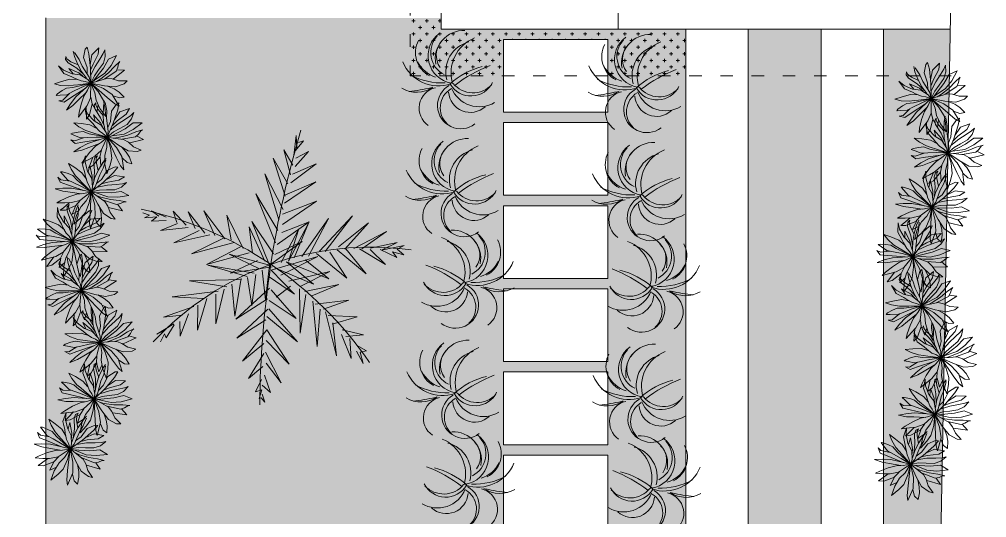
# Model space of a CAD drawing. Header units: millimetres. Extents: x 138.2 to 179, y 16 to 49.9.
# Drawn here: x 145.01 to 154.31, y 20.87 to 25.67 of the extents above; entities that cross this region are included whole.
import ezdxf

# ---------------------------------------------------------------- set-up
doc = ezdxf.new("R2010")
doc.units = ezdxf.units.MM
doc.linetypes.add('ACAD_ISO03W100', pattern=[30, 12, -18])
for name, color, linetype, lineweight in [('PA-plantas', 74, 'Continuous', 5), ('wv_grama', 103, 'Continuous', 9), ('wv_paredeHATCH', 11, 'Continuous', 9), ('wv_projecao', 42, 'Continuous', 20), ('wv_terreno', 183, 'Continuous', 20)]:
    doc.layers.add(name, color=color, linetype=linetype, lineweight=lineweight)
doc.styles.add('textstyle4', font='', dxfattribs={"width": 0.8})
doc.styles.get('textstyle4').set_extended_font_data('Arial')
pattern_1 = [(0, (-2.8519, 3e-16), (0.0635, 0.0635), [0.03175, -0.09525]), (90, (-2.836025, -0.015875), (-0.0635, 0.0635), [0.03175, -0.09525])]

# ---------------------------------------------------------------- blocks, each defined once
blk = doc.blocks.new('*U57')
at = {"layer": 'wv_projecao'}
blk.add_lwpolyline([(0.5, -0.35), (0.5, 0.35), (-0.5, 0.35), (-0.5, -0.35)], close=True, dxfattribs=at)
blk = doc.blocks.new('*U58')
at = {"color": 0, "linetype": 'ByBlock', "lineweight": -2}
for p in [(0, 0), (0, -0.8), (0, -1.6), (0, -2.4), (0, -3.2), (0, -4)]:
    blk.add_blockref('*U57', p, dxfattribs=at)
blk = doc.blocks.new('A$C032327CB')
at = {"color": 0}
for p, q in [((1.2987, 1.5517), (1.2431, 1.4351)), ((1.2779, 1.476), (1.2987, 1.5517)), ((1.1951, 1.4899), (1.1809, 1.3246)), ((1.2158, 1.3795), (1.1951, 1.4899)), ((1.2638, 1.4621), (1.3324, 1.5038)), ((1.3324, 1.5038), (1.2987, 1.5038)), ((1.1122, 1.4621), (1.1057, 1.208)), ((1.1471, 1.2767), (1.1122, 1.4621)), ((1.2289, 1.3663), (1.339, 1.4281)), ((1.339, 1.4281), (1.2496, 1.4142)), ((0.2456, 1.3795), (0.2107, 1.4073)), ((0.2107, 1.3733), (0.2456, 1.3795)), ((0.2859, 1.3524), (0.2107, 1.3733)), ((0.3001, 1.3524), (0.2663, 1.4003)), ((0.2663, 1.4003), (0.3415, 1.3316)), ((1.0294, 1.3864), (1.0163, 1.0774)), ((1.0643, 1.1323), (1.0294, 1.3864)), ((0.2456, 1.3385), (0.2859, 1.3524)), ((0.335, 1.3107), (0.2456, 1.3385)), ((0.396, 1.2767), (0.396, 1.3524)), ((0.396, 1.3524), (0.4451, 1.242)), ((0.4865, 1.3177), (0.541, 1.1531)), ((0.493, 1.201), (0.4865, 1.3177)), ((1.1678, 1.2767), (1.3597, 1.3385)), ((1.3597, 1.3385), (1.1951, 1.3246)), ((0.2794, 1.2628), (0.396, 1.2698)), ((0.4516, 1.2219), (0.2794, 1.2628)), ((0.5824, 1.2906), (0.6511, 1.0774)), ((0.5966, 1.1184), (0.5824, 1.2906)), ((0.988, 1.0157), (0.9335, 1.2837)), ((0.9335, 1.2837), (0.9476, 0.9469)), ((0.335, 1.1601), (0.5137, 1.1802)), ((0.686, 1.0566), (0.7132, 1.2149)), ((0.7132, 1.2149), (0.7405, 0.9809)), ((1.085, 1.1663), (1.3194, 1.2288)), ((1.3194, 1.2288), (1.1057, 1.2149)), ((0.5683, 1.1323), (0.335, 1.1601)), ((0.9127, 0.8843), (0.8506, 1.1253)), ((0.8506, 1.1253), (0.8648, 0.8225)), ((0.4167, 1.0566), (0.6446, 1.0844)), ((0.6991, 1.0357), (0.4167, 1.0566)), ((0.7885, 0.933), (0.8233, 1.0975)), ((0.8233, 1.0975), (0.8441, 0.8573)), ((1.0294, 1.0427), (1.2845, 1.1114)), ((1.2845, 1.1114), (1.0501, 1.1045)), ((0.4865, 0.96), (0.7274, 0.9948)), ((0.9542, 0.933), (1.1951, 1.0017)), ((0.988, 0.8086), (1.1885, 0.9948)), ((1.1951, 1.0017), (1.0087, 0.9948)), ((1.1885, 0.9948), (1.0294, 0.8156)), ((0.7678, 0.94), (0.4865, 0.96)), ((0.7067, 0.8025), (0.493, 0.9531)), ((0.493, 0.9531), (0.7547, 0.8086)), ((0.6446, 0.9739), (0.8648, 0.8225)), ((0.7961, 0.8225), (0.6446, 0.9739)), ((0.94, 0.8156), (1.1188, 0.9809)), ((1.1188, 0.9809), (0.988, 0.8086)), ((1.0784, 0.8086), (1.3194, 0.9809)), ((1.3194, 0.9809), (1.1188, 0.7955)), ((1.1951, 0.8025), (1.4698, 0.9469)), ((1.4698, 0.9469), (1.2289, 0.7886)), ((0.348, 0.8982), (0.6653, 0.7955)), ((0.5617, 0.7816), (0.348, 0.8982)), ((0.6097, 0.8573), (0.8026, 0.8774)), ((0.8648, 0.8225), (1.1122, 0.8982)), ((1.1122, 0.8982), (0.9193, 0.8774)), ((1.3194, 0.7886), (1.5527, 0.8712)), ((1.5527, 0.8712), (1.3532, 0.7608)), ((0.396, 0.7608), (0.2107, 0.8364)), ((0.2107, 0.8364), (0.4996, 0.7747)), ((0.8779, 0.8086), (0.6097, 0.8573)), ((0.8648, 0.8225), (0.7678, 0.6233)), ((0.7678, 0.6233), (0.8092, 0.8086)), ((0.9749, 0.8086), (1.0915, 0.6163)), ((1.1951, 0.6163), (0.9749, 0.8086)), ((0.4167, 0.7538), (0.2935, 0.5823)), ((0.541, 0.7747), (0.4167, 0.5823)), ((0.4167, 0.5823), (0.4789, 0.7608)), ((0.6653, 0.8025), (0.5475, 0.5893)), ((0.5475, 0.5893), (0.5966, 0.7886)), ((0.6718, 0.6163), (0.7067, 0.7955)), ((0.7612, 0.7955), (0.6718, 0.6163)), ((0.8375, 0.7538), (0.9542, 0.5955)), ((0.9542, 0.5955), (0.8648, 0.7886)), ((0.8648, 0.7886), (1.1744, 0.7747)), ((1.0915, 0.6163), (0.892, 0.7955)), ((1.1744, 0.7747), (0.9127, 0.7399)), ((1.0915, 0.7816), (1.1951, 0.6163)), ((1.3052, 0.5823), (1.1744, 0.7955)), ((1.2572, 0.7747), (1.3052, 0.5823)), ((1.4295, 0.5684), (1.3052, 0.7747)), ((1.3597, 0.7608), (1.4295, 0.5684)), ((1.4088, 0.7468), (1.6421, 0.7816)), ((1.6421, 0.7816), (1.4567, 0.7268)), ((0.2314, 0.7059), (0.1148, 0.7329)), ((0.1148, 0.7329), (0.3208, 0.7329)), ((0.2728, 0.699), (0.1758, 0.5823)), ((0.2935, 0.5823), (0.348, 0.7329)), ((0.8168, 0.6851), (0.5475, 0.5684)), ((0.9476, 0.6851), (1.2158, 0.658)), ((1.5668, 0.5823), (1.4426, 0.7329)), ((1.5047, 0.7059), (1.5668, 0.5823)), ((1.5112, 0.7129), (1.6835, 0.692)), ((1.6497, 0.6024), (1.5668, 0.6851)), ((1.6835, 0.692), (1.5734, 0.6781)), ((0.0384, 0.6441), (0.1627, 0.6711)), ((0.0886, 0.6489), (0.0384, 0.6441)), ((0.0864, 0.6302), (0.045, 0.5893)), ((0.1627, 0.6642), (0.0864, 0.6024)), ((0.0864, 0.6024), (0.0864, 0.6302)), ((0.1758, 0.5823), (0.2041, 0.6711)), ((0.5475, 0.5684), (0.7819, 0.6233)), ((0.9127, 0.4448), (0.8233, 0.6711)), ((0.9476, 0.6511), (0.8375, 0.6163)), ((1.2158, 0.658), (1.0087, 0.6302)), ((1.5734, 0.6781), (1.7184, 0.658)), ((1.6976, 0.6024), (1.6355, 0.6441)), ((1.6355, 0.6441), (1.6497, 0.6024)), ((1.7184, 0.658), (1.6704, 0.6511)), ((1.6704, 0.6511), (1.6976, 0.6024)), ((0.7612, 0.5615), (0.5137, 0.451)), ((0.8713, 0.3004), (0.7678, 0.5615)), ((0.7885, 0.6094), (0.9127, 0.4448)), ((0.9062, 0.3483), (0.9956, 0.6163)), ((1.0228, 0.5684), (0.9062, 0.3483)), ((1.0228, 0.5893), (1.2431, 0.5615)), ((1.2431, 0.5615), (1.0501, 0.5476)), ((0.5137, 0.451), (0.7274, 0.4997)), ((0.7405, 0.5198), (0.8713, 0.3004)), ((0.9814, 0.2309), (1.0501, 0.5136)), ((0.7132, 0.4379), (0.4996, 0.3004)), ((0.7754, 0.183), (0.7132, 0.4379)), ((1.0784, 0.451), (0.9814, 0.2309)), ((1.0577, 0.4927), (1.2703, 0.4448)), ((1.2703, 0.4448), (1.0981, 0.4448)), ((0.686, 0.3753), (0.7754, 0.183)), ((1.0784, 0.1351), (1.1057, 0.424)), ((1.1122, 0.3962), (1.2845, 0.3274)), ((0.4996, 0.3004), (0.6653, 0.3622)), ((1.1264, 0.3413), (1.0784, 0.1351)), ((1.2845, 0.3274), (1.1188, 0.3344)), ((0.6446, 0.3004), (0.4996, 0.183)), ((0.686, 0.0872), (0.6576, 0.3066)), ((1.1602, 0.0872), (1.1537, 0.2517)), ((1.1678, 0.2795), (1.2845, 0.2038)), ((0.4996, 0.183), (0.6097, 0.2247)), ((0.6369, 0.2378), (0.686, 0.0872)), ((1.1951, 0.2108), (1.1602, 0.0872)), ((1.2845, 0.2038), (1.1744, 0.2309)), ((0.5759, 0.149), (0.5137, 0.0872)), ((0.6031, 0.0524), (0.6031, 0.1691)), ((1.2223, 0.1559), (1.2703, 0.1003)), ((0.5137, 0.0872), (0.5552, 0.0872)), ((0.5552, 0.0872), (0.5203, 0.0385)), ((0.5683, 0.1142), (0.6031, 0.0524)), ((1.2223, 0.0316), (1.2082, 0.1212)), ((1.2289, 0.1073), (1.2223, 0.0316)), ((1.2703, 0.1003), (1.2289, 0.1073)), ((0.5203, 0.0385), (0.5345, 0.0385)), ((0.5345, 0.0385), (0.5475, 0.0045)), ((0.5475, 0.0045), (0.5475, 0.0594))]:
    blk.add_line(p, q, dxfattribs=at)
for centre, major_axis, start_param, end_param in [((6.4344, -2.1133), (-6.2888, 0), 5.656945, 5.940474), ((-1.0184, -0.5891), (-2.3632, 0), 3.40432, 4.167465), ((0.8875, -1.0682), (-1.8939, 0), 4.238286, 5.200085)]:
    blk.add_ellipse(centre, major_axis=major_axis, ratio=1, start_param=start_param, end_param=end_param, dxfattribs=at)
blk = doc.blocks.new('A$C5B974DF5')
for centre, major_axis, start_param, end_param in [((0.296, 0.962), (0.302, 0.302), 5.35872, 6.49387), ((0.224, 0.564), (0.574, 0), 0.129154, 1.640711), ((-1.791, 0.347), (1.818, 1.818), 5.727281, 5.855713), ((1.046, 0.944), (0.221, 0.221), 0.281604, 2.584972), ((-0.173, 0.3), (0.71, 0.71), 5.920989, 6.446769), ((1.145, 0.653), (0.345, 0), 6.091156, 9.360459), ((0.316, 0.557), (-0.275, 0.275), 4.873804, 6.444047), ((0.275, 0.485), (0.321, 0.321), 6.263414, 7.059516), ((1.185, 0.648), (-0.231, 0.231), 5.137978, 6.985349), ((0.452, 0.388), (0.413, 0), 0.629332, 2.978477), ((0.406, 0.378), (0.257, 0.257), 0.13801, 1.995733), ((1.011, 0.427), (0.229, 0.229), 5.216545, 7.457203), ((0.545, 0.306), (-0.298, 0.298), 5.765828, 7.572936), ((0.455, 0.369), (-0.22, 0.22), 5.331661, 6.73813), ((0.894, 0.066), (-0.558, 0), 4.881356, 6.362513), ((0.8, 0.219), (-0.323, 0.323), 5.690504, 7.275741), ((1.879, 0.352), (0.802, 0.802), 2.087284, 2.571272), ((2.908, 0.194), (-1.492, 1.492), 0.594726, 0.877706), ((0.767, 0.297), (0.252, 0.252), 4.844094, 6.995366), ((0.72, 0.239), (-0.267, 0.267), 3.55685, 5.282974), ((0.889, 0.22), (0.442, 0), 6.199655, 7.938136)]:
    blk.add_ellipse(centre, major_axis=major_axis, ratio=1, start_param=start_param, end_param=end_param)
blk = doc.blocks.new('A$C67B60240')
for p, q in [((0.461, 1.22), (0.417, 1.238)), ((0.417, 1.238), (0.439, 1.12)), ((0.552, 1.099), (0.461, 1.22)), ((0.633, 1.104), (0.655, 1.249)), ((0.667, 1.28), (0.687, 1.188)), ((0.687, 1.188), (0.697, 1.038)), ((0.783, 1.13), (0.824, 1.207)), ((0.824, 1.207), (0.822, 1.251)), ((0.822, 1.251), (0.851, 1.207)), ((0.851, 1.207), (0.837, 1.136)), ((0.157, 1.062), (0.201, 0.952)), ((0.211, 1.012), (0.157, 1.062)), ((0.402, 1.08), (0.236, 1.136)), ((0.236, 1.136), (0.294, 1.041)), ((0.294, 1.041), (0.454, 0.923)), ((0.502, 0.941), (0.402, 1.08)), ((0.439, 1.12), (0.523, 0.883)), ((0.572, 0.917), (0.552, 1.099)), ((0.638, 0.973), (0.633, 1.104)), ((0.697, 1.038), (0.692, 0.896)), ((0.696, 1.025), (0.783, 1.13)), ((0.837, 1.136), (0.743, 0.983)), ((0.744, 0.895), (0.866, 1.041)), ((0.866, 1.041), (0.837, 0.923)), ((0.856, 0.933), (0.964, 1.054)), ((0.964, 1.054), (1.013, 1.159)), ((1.013, 1.159), (0.984, 0.996)), ((0.017, 0.881), (0.172, 0.883)), ((0.177, 0.765), (0.017, 0.881)), ((0.172, 0.883), (0.319, 0.783)), ((0.201, 0.952), (0.282, 0.86)), ((0.307, 0.952), (0.211, 1.012)), ((0.282, 0.86), (0.41, 0.791)), ((0.437, 0.873), (0.307, 0.952)), ((0.578, 0.764), (0.437, 0.873)), ((0.454, 0.923), (0.537, 0.846)), ((0.523, 0.883), (0.635, 0.64)), ((0.62, 0.81), (0.572, 0.917)), ((0.613, 0.749), (0.638, 0.973)), ((0.653, 0.725), (0.735, 0.855)), ((0.692, 0.896), (0.665, 0.755)), ((0.743, 0.983), (0.679, 0.829)), ((0.744, 0.895), (0.707, 0.818)), ((0.735, 0.855), (0.856, 0.933)), ((0.812, 0.801), (0.932, 0.865)), ((0.883, 0.886), (0.844, 0.836)), ((0.984, 0.996), (0.883, 0.886)), ((0.932, 0.865), (1.082, 0.891)), ((1.082, 0.891), (1.214, 0.907)), ((1.214, 0.907), (1.126, 0.836)), ((0.044, 0.741), (0.012, 0.76)), ((0.012, 0.76), (0.132, 0.725)), ((0.086, 0.686), (0.044, 0.741)), ((0.14, 0.639), (0.086, 0.686)), ((0.132, 0.725), (0.275, 0.67)), ((0.336, 0.691), (0.177, 0.765)), ((0.319, 0.783), (0.578, 0.655)), ((0.55, 0.662), (0.336, 0.691)), ((0.41, 0.791), (0.52, 0.731)), ((0.52, 0.731), (0.635, 0.64)), ((0.635, 0.64), (0.613, 0.749)), ((0.635, 0.64), (0.653, 0.725)), ((0.849, 0.712), (0.635, 0.64)), ((0.707, 0.71), (0.635, 0.64)), ((0.635, 0.64), (0.947, 0.71)), ((0.768, 0.752), (0.707, 0.71)), ((0.844, 0.836), (0.768, 0.752)), ((0.922, 0.739), (0.849, 0.712)), ((1.006, 0.768), (0.922, 0.739)), ((0.947, 0.71), (1.055, 0.749)), ((1.126, 0.836), (1.006, 0.768)), ((1.055, 0.749), (1.141, 0.744)), ((1.207, 0.686), (1.102, 0.641)), ((1.141, 0.744), (1.241, 0.728)), ((1.273, 0.712), (1.207, 0.686)), ((1.241, 0.728), (1.273, 0.712)), ((0.124, 0.653), (0, 0.591)), ((0, 0.591), (0.243, 0.534)), ((0.38, 0.605), (0.14, 0.639)), ((0.265, 0.547), (0.177, 0.465)), ((0.348, 0.597), (0.265, 0.547)), ((0.275, 0.67), (0.442, 0.633)), ((0.488, 0.618), (0.348, 0.597)), ((0.437, 0.497), (0.635, 0.64)), ((0.442, 0.633), (0.531, 0.623)), ((0.635, 0.64), (0.476, 0.46)), ((0.483, 0.289), (0.635, 0.64)), ((0.635, 0.64), (0.488, 0.618)), ((0.635, 0.64), (0.55, 0.662)), ((0.635, 0.64), (0.581, 0.455)), ((0.829, 0.647), (0.635, 0.64)), ((0.635, 0.64), (0.746, 0.413)), ((0.738, 0.555), (0.635, 0.64)), ((0.974, 0.539), (0.635, 0.64)), ((0.643, 0.46), (0.635, 0.64)), ((0.842, 0.489), (0.738, 0.555)), ((1.065, 0.563), (0.764, 0.602)), ((0.771, 0.534), (0.962, 0.468)), ((0.981, 0.644), (0.829, 0.647)), ((1.109, 0.471), (0.974, 0.539)), ((1.102, 0.641), (0.981, 0.644)), ((1.05, 0.642), (1.205, 0.589)), ((1.197, 0.544), (1.065, 0.563)), ((1.273, 0.607), (1.197, 0.544)), ((1.205, 0.589), (1.273, 0.607)), ((0.177, 0.465), (0.044, 0.4)), ((0.044, 0.4), (0.113, 0.379)), ((0.113, 0.379), (0.272, 0.397)), ((0.307, 0.373), (0.253, 0.284)), ((0.272, 0.397), (0.437, 0.497)), ((0.389, 0.468), (0.307, 0.373)), ((0.476, 0.46), (0.383, 0.297)), ((0.581, 0.455), (0.564, 0.273)), ((0.68, 0.331), (0.643, 0.46)), ((0.77, 0.302), (0.741, 0.418)), ((0.746, 0.413), (0.861, 0.315)), ((0.945, 0.386), (0.842, 0.489)), ((1.043, 0.265), (0.945, 0.386)), ((0.962, 0.468), (1.084, 0.426)), ((1.084, 0.426), (1.224, 0.4)), ((1.224, 0.4), (1.109, 0.471)), ((0.253, 0.284), (0.213, 0.166)), ((0.213, 0.166), (0.294, 0.189)), ((0.294, 0.189), (0.378, 0.273)), ((0.383, 0.297), (0.358, 0.063)), ((0.412, 0.134), (0.483, 0.289)), ((0.564, 0.273), (0.594, 0.152)), ((0.653, 0), (0.684, 0.171)), ((0.684, 0.171), (0.68, 0.331)), ((0.684, 0.244), (0.758, 0.139)), ((0.758, 0.139), (0.768, 0.302)), ((0.768, 0.302), (0.895, 0.15)), ((0.861, 0.315), (0.964, 0.26)), ((0.945, 0.173), (0.891, 0.3)), ((0.976, 0.108), (0.945, 0.173)), ((0.964, 0.26), (1.087, 0.197)), ((1.087, 0.197), (1.043, 0.265)), ((0.358, 0.063), (0.412, 0.134)), ((0.594, 0.152), (0.653, 0)), ((0.895, 0.15), (0.976, 0.108))]:
    blk.add_line(p, q)
at = {"style": 'textstyle4', "width": 0.8, "flags": 1}
for tag, p in [('XSIZE', (0.632, 0.636)), ('YSIZE', (0.634, 0.636))]:
    blk.add_attdef(tag, p, '', height=0.000252, dxfattribs=at)
blk = doc.blocks.new('*U59')
at = {"layer": 'PA-plantas', "xscale": -0.5489550055375015, "yscale": 0.5489550055375015, "zscale": 0.5489550055375015, "rotation": 268.5095021450147}
blk.add_blockref('A$C67B60240', (-0.3817, -0.3975), dxfattribs=at)
blk = doc.blocks.new('*U60')
at = {"layer": 'wv_paredeHATCH', "color": 0, "linetype": 'ByBlock', "lineweight": -2}
for p, rotation in [((2043.4401, 1035.1462), 117.2409021377556), ((2043.6006, 1034.6523), 92.72053899754621), ((2043.4634, 1034.1531), 64.7223489852002), ((2043.2709, 1033.6681), 79.11508892069205), ((2043.3489, 1033.1583), 111.3566715114268), ((2043.5308, 1032.6683), 102.8764489792266), ((2043.4867, 1032.1544), 70.50178844918189), ((2043.2616, 1031.6826), 61.6748332873533)]:
    blk.add_blockref('*U59', p, dxfattribs=dict(at, rotation=rotation))
blk = doc.blocks.new('*U62')
at = {"layer": 'PA-plantas', "xscale": -0.5489550055375015, "yscale": 0.5489550055375015, "zscale": 0.5489550055375015, "rotation": 268.5095021450147}
blk.add_blockref('A$C67B60240', (-0.3817, -0.3975), dxfattribs=at)
blk = doc.blocks.new('*U61')
at = {"layer": 'wv_paredeHATCH', "color": 0, "linetype": 'ByBlock', "lineweight": -2}
for p, rotation in [((2043.4401, 1035.1462), 117.2409021377556), ((2043.6006, 1034.6523), 92.72053899754621), ((2043.4634, 1034.1531), 64.7223489852002), ((2043.2709, 1033.6681), 79.11508892069205), ((2043.3489, 1033.1583), 111.3566715114268), ((2043.5308, 1032.6683), 102.8764489792266), ((2043.4867, 1032.1544), 70.50178844918189), ((2043.2616, 1031.6826), 61.6748332873533)]:
    blk.add_blockref('*U62', p, dxfattribs=dict(at, rotation=rotation))

msp = doc.modelspace()

# ---------------------------------------------------------------- hatches: boundary and pattern name
at = {"layer": 'wv_grama', "transparency": 33554687}
h = msp.add_hatch(dxfattribs=at)
h.set_pattern_fill('CROSS', color=256, scale=0.01, style=0, pattern_type=0)
h.set_pattern_definition(pattern_1)
edge = h.paths.add_edge_path(flags=0)
edge.add_line((151.4202, 25.1251), (150.6683, 25.1251))
edge.add_line((150.6683, 25.1251), (150.6683, 24.7751))
edge.add_line((150.6683, 24.7751), (149.6683, 24.7751))
edge.add_line((149.6683, 24.7751), (149.6683, 25.1251))
edge.add_line((149.6683, 25.1251), (148.7683, 25.1251))
edge.add_line((148.7683, 25.1251), (148.7683, 25.6825))
edge.add_line((148.7683, 25.6825), (145.8683, 25.6825))
edge.add_line((145.8683, 25.6825), (145.2683, 25.6825))
edge.add_line((145.2683, 25.6825), (145.2683, 20.7653))
edge.add_arc((145.2683, 20.6825), 0.0828, -0.45114, 90, ccw=False)
edge.add_line((145.3512, 20.6819), (149.5695, 20.6487))
edge.add_line((149.5695, 20.6487), (151.4202, 20.6195))
edge.add_line((151.4202, 20.6195), (151.4202, 25.1251))
h.paths.add_polyline_path([(149.6683, 23.8751), (150.6683, 23.8751), (150.6683, 23.1751), (149.6683, 23.1751)], flags=0)
h.paths.add_polyline_path([(149.6683, 23.0751), (150.6683, 23.0751), (150.6683, 22.3751), (149.6683, 22.3751)], flags=0)
h.paths.add_polyline_path([(149.6683, 23.9751), (149.6683, 24.6751), (150.6683, 24.6751), (150.6683, 23.9751)], flags=0)
h.paths.add_polyline_path([(149.6683, 22.2751), (150.6683, 22.2751), (150.6683, 21.5751), (149.6683, 21.5751)], flags=0)
h.paths.add_polyline_path([(149.6683, 21.4751), (150.6683, 21.4751), (150.6683, 20.7751), (149.6683, 20.7751)], flags=0)
h.paths.add_polyline_path([(149.6683, 25.4751), (150.6683, 25.4751), (150.6683, 25.1251), (151.4202, 25.1251), (151.4202, 25.5751), (149.0683, 25.5751), (149.0683, 25.6825), (148.7683, 25.6825), (148.7683, 25.1251), (149.6683, 25.1251)], flags=0)
h.paths.add_polyline_path([(152.7202, 25.1251), (152.0202, 25.1251), (152.0202, 20.6101), (152.7202, 20.599)], flags=0)
h.paths.add_polyline_path([(152.7202, 25.5751), (152.0202, 25.5751), (152.0202, 25.1251), (152.7202, 25.1251)], flags=0)
h.paths.add_polyline_path([(153.962, 25.5751), (153.3202, 25.5751), (153.3202, 25.1251), (153.9538, 25.1251)], flags=0)
edge = h.paths.add_edge_path(flags=0)
edge.add_line((153.9538, 25.1251), (153.3202, 25.1251))
edge.add_line((153.3202, 25.1251), (153.3202, 20.5896))
edge.add_line((153.3202, 20.5896), (153.7879, 20.5822))
edge.add_arc((153.8707, 20.5809), 0.0828, 88.95202, 179.09778, ccw=False)
edge.add_line((153.8722, 20.6637), (153.9538, 25.1251))
h.paths.add_polyline_path([(154.1752, 45.4276), (149.7967, 45.5013), (145.4183, 45.534), (145.4183, 44.0751), (145.6183, 44.0751), (146.2183, 44.0751), (148.2683, 44.0751), (148.2683, 44.6751), (153.5183, 44.6751), (153.5183, 35.3251), (153.9904, 35.3251)], flags=0)
h.paths.add_polyline_path([(148.6436, 44.8507), (149.2415, 44.8507), (149.2415, 45.2704), (148.6436, 45.2704)], flags=0)
h.paths.add_polyline_path([(153.157, 44.8507), (153.7548, 44.8507), (153.7548, 45.2704), (153.157, 45.2704)], flags=0)
h = msp.add_hatch(dxfattribs=at)
h.set_pattern_fill('CROSS', color=256, scale=0.01, style=0, pattern_type=0)
h.set_pattern_definition(pattern_1)
h.paths.add_polyline_path([(148.7683, 25.1251), (149.6683, 25.1251), (149.6683, 25.4751), (150.6683, 25.4751), (150.6683, 25.1251), (151.4202, 25.1251), (151.4202, 25.5751), (149.0683, 25.5751), (149.0683, 25.6825), (148.7683, 25.6825)], flags=0)

# ---------------------------------------------------------------- linework, layer by layer
at = {"layer": 'wv_projecao', "linetype": 'ACAD_ISO03W100', "lineweight": 9, "ltscale": 0.01}
for p in [(148.7683, 26.1251), (153.9721, 25.1251)]:
    msp.add_line(p, (148.7683, 25.1251), dxfattribs=at)
at = {"layer": 'wv_projecao'}
for p, q in [((149.0683, 25.5751), (149.0683, 26.1251)), ((150.7683, 26.1251), (150.7683, 25.5751)), ((153.962, 25.5751), (149.0683, 25.5751)), ((151.4202, 25.5751), (151.4202, 20.6195)), ((152.0202, 25.5751), (152.0202, 20.6101)), ((152.7202, 25.5751), (152.7202, 20.599)), ((153.3202, 25.5751), (153.3202, 20.5896))]:
    msp.add_line(p, q, dxfattribs=at)
at = {"layer": 'wv_terreno'}
for p, q in [((153.8707, 20.5809), (153.9721, 26.1251)), ((145.2683, 25.6825), (145.2683, 20.6825))]:
    msp.add_line(p, q, dxfattribs=at)

# ---------------------------------------------------------------- block references
msp.add_blockref('*U58', (150.1683, 25.1251))
at = {"layer": 'PA-plantas'}
for name, p, xscale, yscale, zscale, rotation in [('A$C5B974DF5', (149.3049, 25.6919), -0.6478975586420649, 0.6478975586420649, 0.6478975586420649, 116.4047887429449), ('A$C5B974DF5', (151.0954, 25.6538), -0.6478975586420649, 0.6478975586420649, 0.6478975586420649, 116.4047887429449), ('A$C032327CB', (146.5978, 21.7062), 1.502927506571497, 1.502927506571497, 1.502927506571497, 19.22779240782497), ('A$C5B974DF5', (149.3389, 24.6525), -0.6478975586420649, 0.6478975586420649, 0.6478975586420649, 116.4047887429449), ('A$C5B974DF5', (151.1293, 24.6144), -0.6478975586420649, 0.6478975586420649, 0.6478975586420649, 116.4047887429449), ('A$C5B974DF5', (149.1545, 23.7724), 0.6478975586420649, 0.6478975586420649, 0.6478975586420649, 243.595211257055), ('A$C5B974DF5', (150.945, 23.7342), 0.6478975586420649, 0.6478975586420649, 0.6478975586420649, 243.595211257055), ('A$C5B974DF5', (149.3452, 22.7121), -0.6478975586420649, 0.6478975586420649, 0.6478975586420649, 116.4047887429449), ('A$C5B974DF5', (151.1356, 22.674), -0.6478975586420649, 0.6478975586420649, 0.6478975586420649, 116.4047887429449), ('A$C5B974DF5', (149.1608, 21.832), 0.6478975586420649, 0.6478975586420649, 0.6478975586420649, 243.595211257055), ('A$C5B974DF5', (150.9513, 21.7939), 0.6478975586420649, 0.6478975586420649, 0.6478975586420649, 243.595211257055)]:
    msp.add_blockref(name, p, dxfattribs=dict(at, xscale=xscale, yscale=yscale, zscale=zscale, rotation=rotation))
at = {"layer": 'wv_paredeHATCH'}
for name, p in [('*U60', (-1897.803, -1010.1008)), ('*U61', (-1889.7223, -1010.2486))]:
    msp.add_blockref(name, p, dxfattribs=at)

doc.saveas('drawing.dxf')
